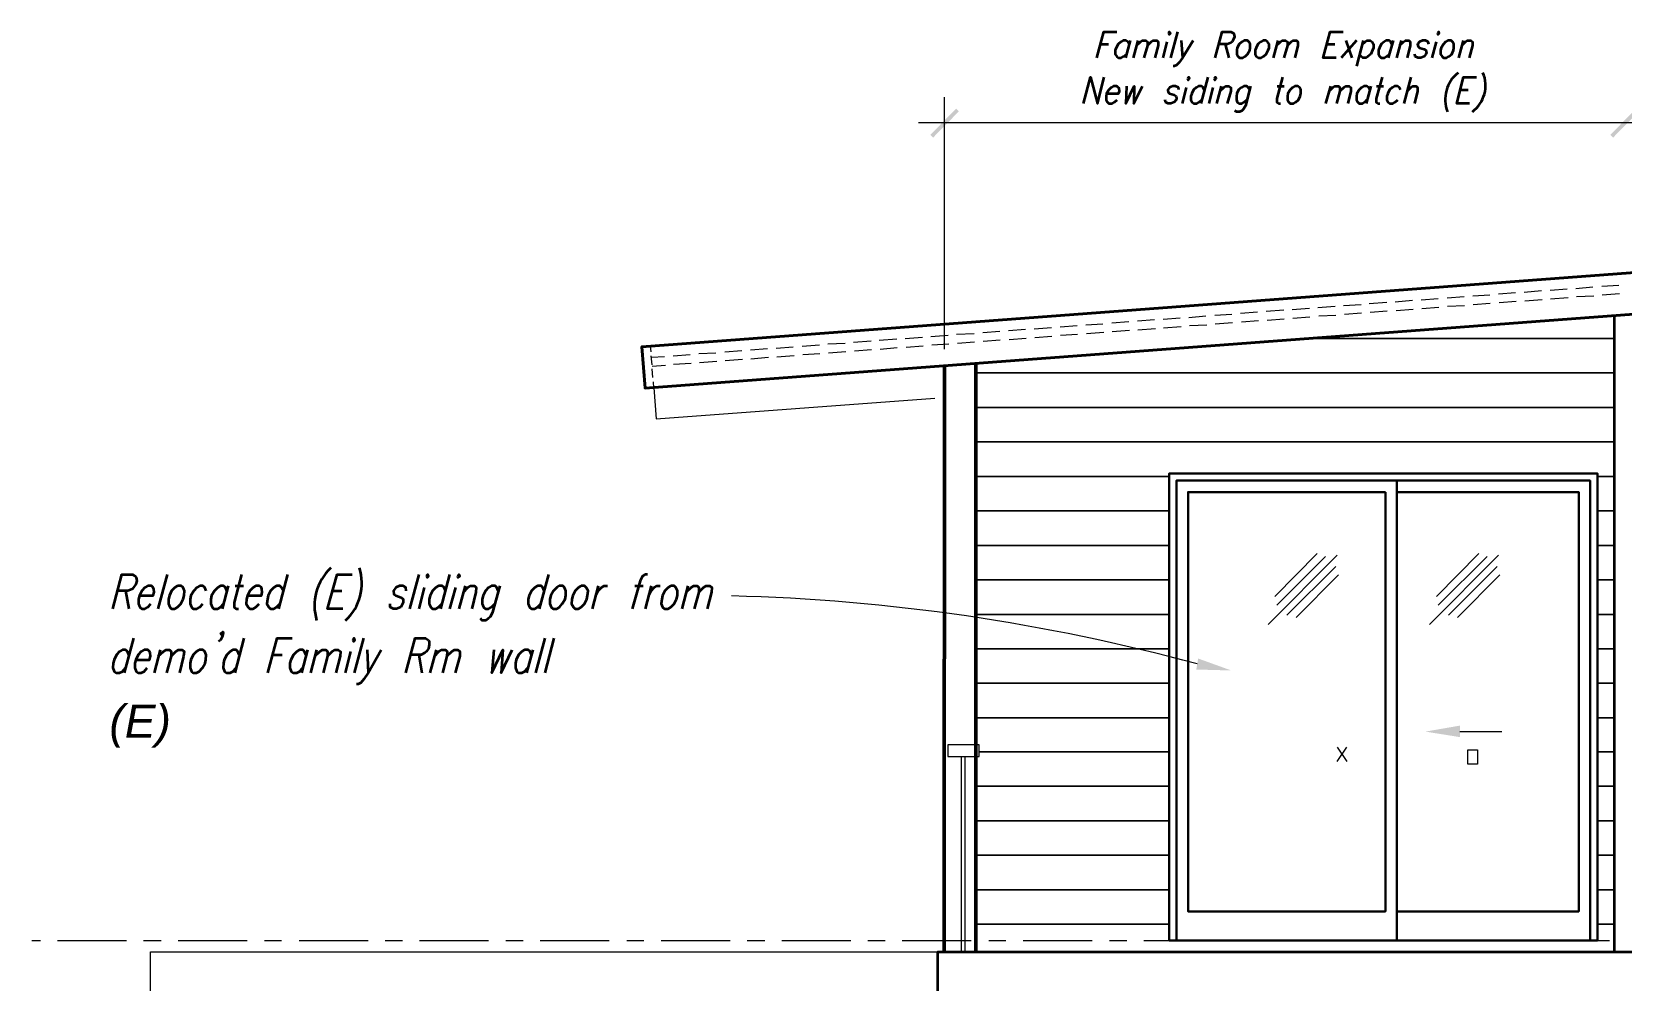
# Model space of a CAD drawing. Header units: inches. Extents: x 1543 to 43489, y -26 to 5775.
# Drawn here: x 2379.4 to 2667.5, y 3584.3 to 3756.3 of the extents above; entities that cross this region are included whole.
import ezdxf

# ---------------------------------------------------------------- set-up
doc = ezdxf.new("R2010")
doc.units = ezdxf.units.IN
doc.header["$LTSCALE"] = 0.5
doc.header["$MEASUREMENT"] = 0
for name, color, linetype in [('PDF_0', 7, 'Continuous'), ('PDF_A-FLOR', 7, 'Continuous'), ('PDF_A-FLOR-HRAL', 7, 'Continuous'), ('PDF_A-FLOR-LEVL', 7, 'Continuous'), ('PDF_Dim48', 7, 'Continuous'), ('PDF_Hatch-boards', 7, 'Continuous'), ('PDF_Hatch-siding', 7, 'Continuous'), ('PDF_Hidden1', 7, 'Continuous'), ('PDF_Layer1', 7, 'Continuous'), ('PDF_Layer2', 7, 'Continuous'), ('PDF_Layer3', 7, 'Continuous'), ('PDF_Layer4', 7, 'Continuous'), ('PDF_Layer6', 7, 'Continuous'), ('PDF_Layer8', 7, 'Continuous'), ('PDF_LEADER', 7, 'Continuous'), ('PDF_Text-Win-Label', 7, 'Continuous'), ('PDF_TEXT3', 7, 'Continuous')]:
    doc.layers.add(name, color=color, linetype=linetype)
doc.layers.add('S-Text', color=3, linetype='Continuous', lineweight=0)
doc.styles.add('PDF Arial Italic', font='ariali.ttf')

msp = doc.modelspace()

# ---------------------------------------------------------------- linework, layer by layer
at = {"layer": 'PDF_0', "transparency": 33554559}
for points in [[(2546.92, 3742.41), (2542.75, 3737.15), (2542.25, 3737.65)], [(2547.42, 3741.91), (2546.92, 3742.41), (2542.75, 3737.15)], [(2665.51, 3737.65), (2666.01, 3737.15), (2670.18, 3742.41)], [(2670.18, 3742.41), (2666.01, 3737.15), (2665.51, 3737.65)], [(2666.01, 3737.15), (2670.18, 3742.41), (2670.68, 3741.91)], [(2670.68, 3741.91), (2670.18, 3742.41), (2666.01, 3737.15)]]:
    msp.add_solid(points, dxfattribs=at)
at = {"layer": 'PDF_A-FLOR', "lineweight": 35}
msp.add_lwpolyline([(2933.22, 3580.36), (2543.58, 3580.36), (2543.58, 3589.45), (2832.89, 3589.45), (2933.22, 3589.45)], dxfattribs=at)
at = {"layer": 'PDF_A-FLOR-HRAL', "lineweight": 13}
msp.add_lwpolyline([(2551.09, 3624.9), (2551.09, 3626.98), (2545.41, 3626.98), (2545.41, 3624.9)], close=True, dxfattribs=at)
at = {"layer": 'PDF_A-FLOR-HRAL', "lineweight": 20}
for points in [[(2547.83, 3624.9), (2547.83, 3589.45)], [(2548.58, 3589.45), (2548.58, 3624.9)]]:
    msp.add_lwpolyline(points, dxfattribs=at)
at = {"layer": 'PDF_A-FLOR-LEVL', "lineweight": 20}
for points in [[(2379.37, 3591.54), (2380.95, 3591.54)], [(2384.04, 3591.54), (2396.55, 3591.54)], [(2399.63, 3591.54), (2402.8, 3591.54)], [(2405.89, 3591.54), (2418.4, 3591.54)], [(2421.57, 3591.54), (2424.65, 3591.54)], [(2427.82, 3591.54), (2440.33, 3591.54)], [(2443.42, 3591.54), (2446.59, 3591.54)], [(2449.67, 3591.54), (2462.18, 3591.54)], [(2465.27, 3591.54), (2468.44, 3591.54)], [(2471.52, 3591.54), (2484.03, 3591.54)], [(2487.2, 3591.54), (2490.29, 3591.54)], [(2493.46, 3591.54), (2505.97, 3591.54)], [(2509.05, 3591.54), (2512.22, 3591.54)], [(2515.31, 3591.54), (2527.82, 3591.54)], [(2530.9, 3591.54), (2534.07, 3591.54)], [(2537.16, 3591.54), (2549.67, 3591.54)], [(2552.84, 3591.54), (2555.92, 3591.54)], [(2559.09, 3591.54), (2571.6, 3591.54)], [(2574.69, 3591.54), (2577.86, 3591.54)], [(2580.94, 3591.54), (2593.45, 3591.54)], [(2596.54, 3591.54), (2599.71, 3591.54)], [(2602.79, 3591.54), (2615.3, 3591.54)], [(2618.47, 3591.54), (2621.56, 3591.54)], [(2624.73, 3591.54), (2637.24, 3591.54)], [(2640.32, 3591.54), (2643.49, 3591.54)], [(2646.58, 3591.54), (2659.09, 3591.54)], [(2662.17, 3591.54), (2665.34, 3591.54)]]:
    msp.add_lwpolyline(points, dxfattribs=at)
at = {"layer": 'PDF_Dim48', "lineweight": 35}
for points in [[(2572.44, 3751.58), (2573.69, 3756.34), (2576.02, 3756.34)], [(2573.02, 3754.08), (2574.52, 3754.08)], [(2578.27, 3754.08), (2578.02, 3754.5), (2577.69, 3754.75), (2577.19, 3754.75), (2576.77, 3754.5), (2576.27, 3754.08), (2575.94, 3753.42), (2575.77, 3753), (2575.77, 3752.25), (2576.02, 3751.83), (2576.36, 3751.58), (2576.86, 3751.58), (2577.27, 3751.83), (2577.77, 3752.25)], [(2578.44, 3754.75), (2577.61, 3751.58)], [(2579.86, 3754.75), (2579.02, 3751.58)], [(2579.61, 3753.83), (2580.36, 3754.5), (2580.78, 3754.75), (2581.28, 3754.75), (2581.61, 3754.5), (2581.61, 3753.83), (2580.94, 3751.58)], [(2581.61, 3753.83), (2582.28, 3754.5), (2582.69, 3754.75), (2583.28, 3754.75), (2583.53, 3754.5), (2583.53, 3753.83), (2582.94, 3751.58)], [(2585.11, 3754.5), (2584.36, 3751.58)], [(2587.03, 3756.34), (2585.78, 3751.58)], [(2587.7, 3754.75), (2587.95, 3751.58), (2589.87, 3754.75)], [(2593.87, 3751.58), (2595.12, 3756.34), (2596.71, 3756.34), (2597.21, 3756.09), (2597.29, 3755.84), (2597.37, 3755.42), (2597.21, 3755), (2596.96, 3754.5), (2596.71, 3754.33), (2596.12, 3754.08), (2594.45, 3754.08)], [(2595.7, 3754.08), (2596.37, 3751.58)], [(2605.21, 3754.75), (2604.38, 3751.58)], [(2604.96, 3753.83), (2605.71, 3754.5), (2606.13, 3754.75), (2606.63, 3754.75), (2606.96, 3754.5), (2606.96, 3753.83), (2606.3, 3751.58)], [(2606.96, 3753.83), (2607.63, 3754.5), (2608.05, 3754.75), (2608.63, 3754.75), (2608.88, 3754.5), (2608.88, 3753.83), (2608.3, 3751.58)], [(2615.8, 3751.58), (2613.47, 3751.58), (2614.72, 3756.34), (2617.06, 3756.34)], [(2614.14, 3754.08), (2615.55, 3754.08)], [(2619.47, 3754.75), (2616.72, 3751.58)], [(2617.56, 3754.75), (2618.64, 3751.58)], [(2620.72, 3754.75), (2619.47, 3750.08)], [(2620.56, 3754.08), (2621.06, 3754.5), (2621.48, 3754.75), (2621.98, 3754.75), (2622.31, 3754.5), (2622.56, 3754.08), (2622.56, 3753.42), (2622.39, 3753), (2622.06, 3752.25), (2621.56, 3751.83), (2621.14, 3751.58), (2620.64, 3751.58), (2620.31, 3751.83), (2620.06, 3752.25)], [(2625.9, 3754.08), (2625.73, 3754.5), (2625.4, 3754.75), (2624.89, 3754.75), (2624.48, 3754.5), (2623.98, 3754.08), (2623.64, 3753.42), (2623.48, 3753), (2623.48, 3752.25), (2623.73, 3751.83), (2623.98, 3751.58), (2624.56, 3751.58), (2624.98, 3751.83), (2625.48, 3752.25)], [(2626.15, 3754.75), (2625.23, 3751.58)], [(2627.56, 3754.75), (2626.73, 3751.58)], [(2627.31, 3753.83), (2627.98, 3754.5), (2628.4, 3754.75), (2628.98, 3754.75), (2629.23, 3754.5), (2629.23, 3753.83), (2628.65, 3751.58)], [(2632.57, 3754.08), (2632.48, 3754.5), (2631.98, 3754.75), (2631.48, 3754.75), (2630.9, 3754.5), (2630.57, 3754.08), (2630.65, 3753.67), (2630.9, 3753.42), (2631.73, 3753.17), (2632.07, 3753), (2632.15, 3752.5), (2632.07, 3752.25), (2631.73, 3751.83), (2631.15, 3751.58), (2630.65, 3751.58), (2630.15, 3751.83), (2630.07, 3752.25)], [(2633.9, 3754.5), (2633.15, 3751.58)], [(2638.82, 3754.75), (2637.99, 3751.58)], [(2638.57, 3753.83), (2639.24, 3754.5), (2639.66, 3754.75), (2640.24, 3754.75), (2640.49, 3754.5), (2640.49, 3753.83), (2639.91, 3751.58)], [(2587.95, 3751.58), (2587.36, 3750.75), (2586.86, 3750.25), (2586.45, 3750.08), (2586.28, 3750.08)], [(2570.02, 3743.33), (2571.27, 3748.08), (2572.52, 3743.33), (2573.77, 3748.08)], [(2574.19, 3745.16), (2576.36, 3745.16), (2576.52, 3745.58), (2576.44, 3746.08), (2576.27, 3746.24), (2576.02, 3746.49), (2575.44, 3746.49), (2575.02, 3746.24), (2574.6, 3745.83), (2574.19, 3745.16), (2574.1, 3744.66), (2574.1, 3743.99), (2574.35, 3743.58), (2574.6, 3743.33), (2575.19, 3743.33), (2575.61, 3743.58), (2576.11, 3743.99)], [(2577.77, 3746.49), (2577.69, 3743.33), (2579.19, 3746.49), (2579.11, 3743.33), (2580.69, 3746.49)], [(2587.28, 3745.83), (2587.2, 3746.24), (2586.7, 3746.49), (2586.2, 3746.49), (2585.61, 3746.24), (2585.28, 3745.83), (2585.36, 3745.41), (2585.61, 3745.16), (2586.45, 3744.91), (2586.78, 3744.66), (2586.86, 3744.24), (2586.78, 3743.99), (2586.45, 3743.58), (2585.86, 3743.33), (2585.36, 3743.33), (2584.86, 3743.58), (2584.78, 3743.99)], [(2588.62, 3746.24), (2587.87, 3743.33)], [(2591.87, 3745.83), (2591.7, 3746.24), (2591.37, 3746.49), (2590.87, 3746.49), (2590.45, 3746.24), (2589.95, 3745.83), (2589.62, 3745.16), (2589.45, 3744.66), (2589.45, 3743.99), (2589.7, 3743.58), (2590.03, 3743.33), (2590.53, 3743.33), (2590.95, 3743.58), (2591.45, 3743.99)], [(2592.54, 3748.08), (2591.28, 3743.33)], [(2593.45, 3746.24), (2592.7, 3743.33)], [(2594.95, 3746.49), (2594.12, 3743.33)], [(2594.7, 3745.58), (2595.45, 3746.24), (2595.87, 3746.49), (2596.37, 3746.49), (2596.71, 3746.24), (2596.71, 3745.58), (2596.04, 3743.33)], [(2600.29, 3746.49), (2599.37, 3742.91), (2598.96, 3742.24), (2598.71, 3741.99), (2598.29, 3741.82), (2597.79, 3741.82), (2597.46, 3741.99)], [(2600.13, 3745.83), (2599.87, 3746.24), (2599.62, 3746.49), (2599.04, 3746.49), (2598.62, 3746.24), (2598.12, 3745.83), (2597.79, 3745.16), (2597.71, 3744.66), (2597.71, 3743.99), (2597.87, 3743.58), (2598.21, 3743.33), (2598.71, 3743.33), (2599.12, 3743.58), (2599.62, 3743.99)], [(2606.05, 3748.08), (2605.05, 3744.24), (2605.05, 3743.58), (2605.38, 3743.33), (2605.71, 3743.33)], [(2605.13, 3746.49), (2606.38, 3746.49)], [(2614.8, 3746.49), (2613.89, 3743.33)], [(2614.55, 3745.58), (2615.22, 3746.24), (2615.64, 3746.49), (2616.22, 3746.49), (2616.47, 3746.24), (2616.47, 3745.58), (2615.89, 3743.33)], [(2616.47, 3745.58), (2617.22, 3746.24), (2617.64, 3746.49), (2618.14, 3746.49), (2618.47, 3746.24), (2618.47, 3745.58), (2617.89, 3743.33)], [(2621.89, 3745.83), (2621.64, 3746.24), (2621.39, 3746.49), (2620.81, 3746.49), (2620.39, 3746.24), (2619.97, 3745.83), (2619.56, 3745.16), (2619.47, 3744.66), (2619.47, 3743.99), (2619.72, 3743.58), (2619.97, 3743.33), (2620.56, 3743.33), (2620.98, 3743.58), (2621.39, 3743.99)], [(2622.06, 3746.49), (2621.23, 3743.33)], [(2624.14, 3748.08), (2623.06, 3744.24), (2623.06, 3743.58), (2623.39, 3743.33), (2623.73, 3743.33)], [(2623.14, 3746.49), (2624.39, 3746.49)], [(2627.48, 3745.83), (2627.23, 3746.24), (2626.9, 3746.49), (2626.4, 3746.49), (2625.98, 3746.24), (2625.48, 3745.83), (2625.15, 3745.16), (2624.98, 3744.66), (2624.98, 3743.99), (2625.23, 3743.58), (2625.56, 3743.33), (2626.06, 3743.33), (2626.48, 3743.58), (2626.98, 3743.99)], [(2629.32, 3748.08), (2628.06, 3743.33)], [(2628.65, 3745.58), (2629.32, 3746.24), (2629.73, 3746.49), (2630.32, 3746.49), (2630.57, 3746.24), (2630.57, 3745.58), (2629.98, 3743.33)], [(2639.99, 3743.33), (2637.66, 3743.33), (2638.91, 3748.08), (2641.24, 3748.08)], [(2638.32, 3745.83), (2639.74, 3745.83)]]:
    msp.add_lwpolyline(points, dxfattribs=at)
for points in [[(2585.36, 3756.09), (2585.53, 3755.84), (2585.78, 3756.09), (2585.61, 3756.34)], [(2599.12, 3754.75), (2598.71, 3754.5), (2598.21, 3754.08), (2597.87, 3753.42), (2597.79, 3753), (2597.79, 3752.25), (2598.04, 3751.83), (2598.29, 3751.58), (2598.87, 3751.58), (2599.29, 3751.83), (2599.71, 3752.25), (2600.13, 3753), (2600.21, 3753.42), (2600.21, 3754.08), (2599.96, 3754.5), (2599.71, 3754.75)], [(2602.54, 3754.75), (2602.13, 3754.5), (2601.63, 3754.08), (2601.29, 3753.42), (2601.13, 3753), (2601.13, 3752.25), (2601.38, 3751.83), (2601.71, 3751.58), (2602.21, 3751.58), (2602.63, 3751.83), (2603.13, 3752.25), (2603.46, 3753), (2603.63, 3753.42), (2603.63, 3754.08), (2603.38, 3754.5), (2603.04, 3754.75)], [(2634.15, 3756.09), (2634.24, 3755.84), (2634.49, 3756.09), (2634.4, 3756.34)], [(2636.07, 3754.75), (2635.65, 3754.5), (2635.24, 3754.08), (2634.82, 3753.42), (2634.74, 3753), (2634.74, 3752.25), (2634.99, 3751.83), (2635.24, 3751.58), (2635.82, 3751.58), (2636.24, 3751.83), (2636.74, 3752.25), (2637.07, 3753), (2637.15, 3753.42), (2637.15, 3754.08), (2636.9, 3754.5), (2636.65, 3754.75)], [(2588.87, 3747.83), (2588.95, 3747.58), (2589.2, 3747.83), (2589.12, 3748.08)], [(2593.7, 3747.83), (2593.79, 3747.58), (2594.04, 3747.83), (2593.95, 3748.08)], [(2608.3, 3746.49), (2607.88, 3746.24), (2607.46, 3745.83), (2607.05, 3745.16), (2606.96, 3744.66), (2606.96, 3743.99), (2607.21, 3743.58), (2607.46, 3743.33), (2608.05, 3743.33), (2608.47, 3743.58), (2608.97, 3743.99), (2609.3, 3744.66), (2609.38, 3745.16), (2609.38, 3745.83), (2609.13, 3746.24), (2608.88, 3746.49)]]:
    msp.add_lwpolyline(points, close=True, dxfattribs=at)
at = {"layer": 'PDF_Dim48', "lineweight": 20}
for points in [[(2544.83, 3698.79), (2544.83, 3744.49)], [(2672.77, 3739.82), (2540.08, 3739.82)], [(2900.2, 3739.82), (2663.43, 3739.82)]]:
    msp.add_lwpolyline(points, dxfattribs=at)
at = {"layer": 'PDF_Dim48', "lineweight": 35}
for centre, radius, start, end in [((2641.75, 3744.07), 6.18, 128.4271, 201.2909), ((2636.91, 3746.6), 5.97, 306.9065, 22.8115)]:
    msp.add_arc(centre, radius, start, end, dxfattribs=at)
at = {"layer": 'PDF_Hatch-boards', "lineweight": 5}
msp.add_lwpolyline([(2542.58, 3580.36), (2400.88, 3580.36), (2400.88, 3589.45), (2543.58, 3589.45)], dxfattribs=at)
at = {"layer": 'PDF_Hatch-siding', "lineweight": 13}
for points in [[(2666.26, 3700.71), (2610.72, 3700.71)], [(2666.26, 3694.45), (2550.5, 3694.45)], [(2666.26, 3688.2), (2550.5, 3688.2)], [(2666.26, 3681.94), (2550.5, 3681.94)], [(2585.53, 3675.69), (2550.5, 3675.69)], [(2666.26, 3675.69), (2663.18, 3675.69)], [(2585.53, 3669.43), (2550.5, 3669.43)], [(2666.26, 3669.43), (2663.18, 3669.43)], [(2585.53, 3663.18), (2550.5, 3663.18)], [(2666.26, 3663.18), (2663.18, 3663.18)], [(2585.53, 3656.92), (2550.5, 3656.92)], [(2666.26, 3656.92), (2663.18, 3656.92)], [(2585.53, 3650.67), (2550.5, 3650.67)], [(2666.26, 3650.67), (2663.18, 3650.67)], [(2585.53, 3644.41), (2550.5, 3644.41)], [(2666.26, 3644.41), (2663.18, 3644.41)], [(2585.53, 3638.16), (2550.5, 3638.16)], [(2666.26, 3638.16), (2663.18, 3638.16)], [(2585.53, 3631.9), (2550.5, 3631.9)], [(2666.26, 3631.9), (2663.18, 3631.9)], [(2585.53, 3625.73), (2551.09, 3625.73)], [(2666.26, 3625.73), (2663.18, 3625.73)], [(2585.53, 3619.48), (2550.5, 3619.48)], [(2666.26, 3619.48), (2663.18, 3619.48)], [(2585.53, 3613.22), (2550.5, 3613.22)], [(2666.26, 3613.22), (2663.18, 3613.22)], [(2585.53, 3606.97), (2550.5, 3606.97)], [(2666.26, 3606.97), (2663.18, 3606.97)], [(2585.53, 3600.71), (2550.5, 3600.71)], [(2666.26, 3600.71), (2663.18, 3600.71)], [(2585.53, 3594.46), (2550.5, 3594.46)], [(2666.26, 3594.46), (2663.18, 3594.46)]]:
    msp.add_lwpolyline(points, close=True, dxfattribs=at)
at = {"layer": 'PDF_Hidden1', "lineweight": 20}
for points in [[(2631.23, 3707.71), (2634.32, 3707.96)], [(2635.9, 3708.05), (2638.99, 3708.3)], [(2640.57, 3708.46), (2643.66, 3708.63)], [(2645.24, 3708.8), (2648.33, 3709.05)], [(2649.91, 3709.13), (2653, 3709.38)], [(2654.59, 3709.47), (2657.67, 3709.72)], [(2654.67, 3707.88), (2657.84, 3708.13)], [(2659.26, 3709.8), (2662.34, 3710.05)], [(2659.34, 3708.3), (2662.51, 3708.46)], [(2663.93, 3710.22), (2667.01, 3710.38)], [(2664.01, 3708.63), (2667.18, 3708.88)], [(2593.79, 3704.96), (2596.87, 3705.13)], [(2598.46, 3705.3), (2601.54, 3705.55)], [(2603.13, 3705.63), (2606.3, 3705.88)], [(2607.8, 3705.96), (2610.97, 3706.21)], [(2612.47, 3706.3), (2615.64, 3706.55)], [(2617.14, 3706.71), (2620.31, 3706.88)], [(2617.31, 3705.13), (2620.39, 3705.38)], [(2621.81, 3707.05), (2624.98, 3707.3)], [(2621.98, 3705.46), (2625.06, 3705.71)], [(2626.48, 3707.38), (2629.65, 3707.63)], [(2626.65, 3705.8), (2629.73, 3706.05)], [(2631.32, 3706.13), (2634.4, 3706.38)], [(2635.99, 3706.55), (2639.07, 3706.71)], [(2640.66, 3706.88), (2643.74, 3707.13)], [(2645.33, 3707.21), (2648.41, 3707.46)], [(2650, 3707.55), (2653.17, 3707.8)], [(2556.42, 3702.13), (2559.51, 3702.38)], [(2561.09, 3702.46), (2564.18, 3702.71)], [(2565.76, 3702.79), (2568.85, 3703.04)], [(2570.43, 3703.21), (2573.52, 3703.38)], [(2575.11, 3703.54), (2578.19, 3703.79)], [(2575.19, 3701.96), (2578.36, 3702.21)], [(2579.78, 3703.88), (2582.86, 3704.13)], [(2579.86, 3702.29), (2583.03, 3702.54)], [(2584.45, 3704.21), (2587.53, 3704.46)], [(2584.53, 3702.63), (2587.7, 3702.88)], [(2589.12, 3704.54), (2592.2, 3704.79)], [(2589.2, 3703.04), (2592.37, 3703.21)], [(2593.87, 3703.38), (2597.04, 3703.63)], [(2598.62, 3703.71), (2601.71, 3703.96)], [(2603.29, 3704.04), (2606.38, 3704.29)], [(2607.96, 3704.38), (2611.05, 3704.63)], [(2612.64, 3704.79), (2615.72, 3704.96)], [(2491.62, 3698.29), (2491.54, 3699.37)], [(2518.98, 3699.29), (2522.15, 3699.54)], [(2523.65, 3699.71), (2526.82, 3699.87)], [(2528.32, 3700.04), (2531.49, 3700.29)], [(2532.99, 3700.37), (2536.16, 3700.62)], [(2537.66, 3700.71), (2540.83, 3700.96)], [(2537.83, 3699.12), (2540.91, 3699.37)], [(2542.33, 3701.04), (2545.5, 3701.29)], [(2542.5, 3699.54), (2545.58, 3699.71)], [(2547, 3701.46), (2550.17, 3701.63)], [(2547.17, 3699.87), (2550.25, 3700.12)], [(2551.75, 3701.79), (2554.84, 3702.04)], [(2551.84, 3700.21), (2554.92, 3700.46)], [(2556.51, 3700.54), (2559.59, 3700.79)], [(2561.18, 3700.87), (2564.26, 3701.13)], [(2565.85, 3701.29), (2568.93, 3701.46)], [(2570.52, 3701.63), (2573.69, 3701.88)], [(2491.79, 3695.95), (2491.62, 3697.54)], [(2491.71, 3697.29), (2494.04, 3697.46)], [(2495.62, 3697.54), (2498.71, 3697.79)], [(2500.3, 3697.96), (2503.38, 3698.12)], [(2500.38, 3696.37), (2503.55, 3696.62)], [(2504.97, 3698.29), (2508.05, 3698.54)], [(2505.05, 3696.7), (2508.22, 3696.96)], [(2509.64, 3698.62), (2512.72, 3698.87)], [(2509.72, 3697.04), (2512.89, 3697.29)], [(2514.31, 3698.96), (2517.39, 3699.21)], [(2514.39, 3697.37), (2517.56, 3697.62)], [(2519.14, 3697.79), (2522.23, 3697.96)], [(2523.81, 3698.12), (2526.9, 3698.37)], [(2528.48, 3698.46), (2531.57, 3698.71)], [(2533.15, 3698.79), (2536.24, 3699.04)], [(2491.79, 3695.7), (2494.21, 3695.87)], [(2491.96, 3693.62), (2491.79, 3695.2)], [(2495.71, 3696.04), (2498.88, 3696.2)], [(2492.12, 3691.78), (2492.04, 3692.87)]]:
    msp.add_lwpolyline(points, dxfattribs=at)
at = {"layer": 'PDF_Layer1', "lineweight": 20}
msp.add_lwpolyline([(2492.12, 3691.78), (2492.54, 3686.11), (2543.08, 3689.87)], dxfattribs=at)
at = {"layer": 'PDF_Layer2', "lineweight": 30}
for points in [[(2663.18, 3591.54), (2585.53, 3591.54), (2585.53, 3676.19), (2663.18, 3676.19)], [(2624.73, 3672.85), (2624.73, 3596.79), (2588.95, 3596.79), (2588.95, 3672.85)]]:
    msp.add_lwpolyline(points, close=True, dxfattribs=at)
for points in [[(2586.86, 3591.54), (2586.86, 3674.94), (2661.84, 3674.94), (2661.84, 3591.54)], [(2626.81, 3591.54), (2626.81, 3674.94)], [(2626.81, 3672.85), (2659.76, 3672.85), (2659.76, 3596.79), (2626.81, 3596.79)]]:
    msp.add_lwpolyline(points, dxfattribs=at)
at = {"layer": 'PDF_Layer3', "lineweight": 35}
msp.add_lwpolyline([(2666.26, 3589.45), (2666.26, 3704.88)], dxfattribs=at)
at = {"layer": 'PDF_Layer4', "lineweight": 40}
msp.add_lwpolyline([(2895.78, 3722.06), (2490.54, 3691.7), (2489.95, 3699.21), (2895.19, 3729.56)], dxfattribs=at)
at = {"layer": 'PDF_Layer6', "lineweight": 50}
for points in [[(2544.75, 3589.45), (2544.83, 3695.7)], [(2550.5, 3589.45), (2550.5, 3696.2)]]:
    msp.add_lwpolyline(points, dxfattribs=at)
at = {"layer": 'PDF_Layer8', "lineweight": 9}
for points in [[(2615.97, 3661.43), (2603.46, 3648.83)], [(2612.38, 3661.68), (2604.71, 3653.92)], [(2613.89, 3661.18), (2605.05, 3652.34)], [(2615.72, 3659.34), (2606.88, 3650.5)], [(2645.24, 3661.43), (2632.73, 3648.83)], [(2641.66, 3661.68), (2633.99, 3653.92)], [(2643.16, 3661.18), (2634.32, 3652.34)], [(2644.99, 3659.34), (2636.15, 3650.5)], [(2616.22, 3657.84), (2608.55, 3650.08)], [(2645.49, 3657.84), (2637.82, 3650.08)], [(2638.24, 3629.4), (2645.83, 3629.4)]]:
    msp.add_lwpolyline(points, dxfattribs=at)
at = {"layer": 'PDF_Layer8', "transparency": 33554559}
msp.add_solid([(2638.24, 3628.4), (2631.98, 3629.4), (2638.24, 3630.49)], dxfattribs=at)
at = {"layer": 'PDF_LEADER', "lineweight": 20}
msp.add_arc((2497.25, 3297.95), 356.17, 74.8024, 88.5571, dxfattribs=at)
at = {"layer": 'PDF_LEADER', "transparency": 33554559}
msp.add_solid([(2590.45, 3640.66), (2596.79, 3640.49), (2590.78, 3642.66)], dxfattribs=at)
at = {"layer": 'PDF_Text-Win-Label', "lineweight": 20}
for points in [[(2615.97, 3623.98), (2617.72, 3626.57)], [(2615.97, 3626.57), (2617.72, 3623.98)]]:
    msp.add_lwpolyline(points, dxfattribs=at)
msp.add_lwpolyline([(2639.66, 3623.48), (2639.66, 3626.07), (2641.41, 3626.07), (2641.41, 3623.48)], close=True, dxfattribs=at)
at = {"layer": 'PDF_TEXT3', "lineweight": 35}
for points in [[(2394.04, 3651.67), (2395.71, 3657.92), (2397.63, 3657.92), (2398.13, 3657.59), (2398.3, 3657.34), (2398.38, 3656.76), (2398.21, 3656.17), (2397.8, 3655.51), (2397.55, 3655.26), (2396.8, 3654.92), (2394.96, 3654.92)], [(2403.88, 3657.92), (2402.22, 3651.67)], [(2417.4, 3657.92), (2416.06, 3652.84), (2416.06, 3652), (2416.39, 3651.67), (2416.81, 3651.67)], [(2425.74, 3657.92), (2424.07, 3651.67)], [(2435.74, 3651.67), (2432.99, 3651.67), (2434.74, 3657.92), (2437.41, 3657.92)], [(2449.5, 3657.92), (2447.84, 3651.67)], [(2455.09, 3657.92), (2453.42, 3651.67)], [(2473.02, 3657.92), (2471.36, 3651.67)], [(2490.95, 3657.92), (2490.54, 3657.92), (2490.04, 3657.59), (2489.62, 3656.76), (2488.2, 3651.67)], [(2396.38, 3654.92), (2396.96, 3651.67)], [(2398.88, 3654.09), (2401.38, 3654.09), (2401.55, 3654.67), (2401.47, 3655.26), (2401.38, 3655.51), (2401.05, 3655.84), (2400.38, 3655.84), (2399.88, 3655.51), (2399.3, 3654.92), (2398.88, 3654.09), (2398.71, 3653.42), (2398.71, 3652.59), (2398.96, 3652), (2399.3, 3651.67), (2399.88, 3651.67), (2400.38, 3652), (2400.97, 3652.59)], [(2410.97, 3654.92), (2410.72, 3655.51), (2410.39, 3655.84), (2409.81, 3655.84), (2409.31, 3655.51), (2408.72, 3654.92), (2408.22, 3654.09), (2408.05, 3653.42), (2408.05, 3652.59), (2408.31, 3652), (2408.64, 3651.67), (2409.31, 3651.67), (2409.81, 3652), (2410.39, 3652.59)], [(2414.73, 3654.92), (2414.48, 3655.51), (2414.14, 3655.84), (2413.56, 3655.84), (2413.06, 3655.51), (2412.48, 3654.92), (2411.97, 3654.09), (2411.81, 3653.42), (2411.81, 3652.59), (2412.06, 3652), (2412.39, 3651.67), (2413.06, 3651.67), (2413.56, 3652), (2414.14, 3652.59)], [(2414.98, 3655.84), (2413.89, 3651.67)], [(2416.23, 3655.84), (2417.73, 3655.84)], [(2418.48, 3654.09), (2420.98, 3654.09), (2421.15, 3654.67), (2421.07, 3655.26), (2420.98, 3655.51), (2420.56, 3655.84), (2419.98, 3655.84), (2419.48, 3655.51), (2418.9, 3654.92), (2418.48, 3654.09), (2418.31, 3653.42), (2418.23, 3652.59), (2418.56, 3652), (2418.9, 3651.67), (2419.48, 3651.67), (2419.98, 3652), (2420.56, 3652.59)], [(2424.99, 3654.92), (2424.65, 3655.51), (2424.32, 3655.84), (2423.73, 3655.84), (2423.23, 3655.51), (2422.65, 3654.92), (2422.23, 3654.09), (2422.07, 3653.42), (2421.98, 3652.59), (2422.32, 3652), (2422.65, 3651.67), (2423.23, 3651.67), (2423.73, 3652), (2424.32, 3652.59)], [(2433.91, 3654.92), (2435.58, 3654.92)], [(2447.25, 3654.92), (2447.17, 3655.51), (2446.67, 3655.84), (2446, 3655.84), (2445.33, 3655.51), (2444.92, 3654.92), (2445, 3654.34), (2445.33, 3654.09), (2446.34, 3653.75), (2446.67, 3653.42), (2446.67, 3652.84), (2446.59, 3652.59), (2446.25, 3652), (2445.5, 3651.67), (2444.92, 3651.67), (2444.33, 3652), (2444.33, 3652.59)], [(2450.51, 3655.51), (2449.5, 3651.67)], [(2454.34, 3654.92), (2454.09, 3655.51), (2453.76, 3655.84), (2453.09, 3655.84), (2452.59, 3655.51), (2452.01, 3654.92), (2451.59, 3654.09), (2451.42, 3653.42), (2451.42, 3652.59), (2451.67, 3652), (2452.01, 3651.67), (2452.59, 3651.67), (2453.09, 3652), (2453.67, 3652.59)], [(2456.18, 3655.51), (2455.09, 3651.67)], [(2457.93, 3655.84), (2456.76, 3651.67)], [(2457.59, 3654.67), (2458.43, 3655.51), (2458.93, 3655.84), (2459.6, 3655.84), (2459.93, 3655.51), (2459.85, 3654.67), (2459.1, 3651.67)], [(2464.18, 3655.84), (2462.85, 3651.09), (2462.43, 3650.17), (2462.1, 3649.92), (2461.68, 3649.58), (2461.01, 3649.58), (2460.68, 3649.92)], [(2463.93, 3654.92), (2463.68, 3655.51), (2463.35, 3655.84), (2462.68, 3655.84), (2462.18, 3655.51), (2461.6, 3654.92), (2461.18, 3654.09), (2461.01, 3653.42), (2461.01, 3652.59), (2461.26, 3652), (2461.6, 3651.67), (2462.18, 3651.67), (2462.68, 3652), (2463.27, 3652.59)], [(2472.27, 3654.92), (2472.02, 3655.51), (2471.69, 3655.84), (2471.02, 3655.84), (2470.52, 3655.51), (2469.94, 3654.92), (2469.52, 3654.09), (2469.35, 3653.42), (2469.35, 3652.59), (2469.6, 3652), (2469.94, 3651.67), (2470.52, 3651.67), (2471.02, 3652), (2471.61, 3652.59)], [(2482.03, 3655.84), (2480.95, 3651.67)], [(2481.61, 3654.09), (2482.03, 3654.92), (2482.61, 3655.51), (2483.11, 3655.84), (2483.7, 3655.84)], [(2488.7, 3655.84), (2490.2, 3655.84)], [(2491.62, 3655.84), (2490.54, 3651.67)], [(2491.2, 3654.09), (2491.62, 3654.92), (2492.21, 3655.51), (2492.71, 3655.84), (2493.29, 3655.84)], [(2498.29, 3655.84), (2497.21, 3651.67)], [(2497.96, 3654.67), (2498.88, 3655.51), (2499.38, 3655.84), (2499.96, 3655.84), (2500.3, 3655.51), (2500.3, 3654.67), (2499.46, 3651.67)], [(2500.3, 3654.67), (2501.13, 3655.51), (2501.63, 3655.84), (2502.3, 3655.84), (2502.63, 3655.51), (2502.55, 3654.67), (2501.8, 3651.67)], [(2414.06, 3647.25), (2413.81, 3646.92), (2413.64, 3647.25), (2413.98, 3647.5), (2414.06, 3647.25), (2413.89, 3646.58), (2413.56, 3646), (2413.23, 3645.75)], [(2397.8, 3646.33), (2396.13, 3640.08)], [(2417.81, 3646.33), (2416.14, 3640.08)], [(2422.15, 3640.08), (2423.82, 3646.33), (2426.57, 3646.33)], [(2439.5, 3646.33), (2437.83, 3640.08)], [(2447.17, 3640.08), (2448.84, 3646.33), (2450.76, 3646.33), (2451.26, 3646), (2451.42, 3645.75), (2451.42, 3645.16), (2451.26, 3644.5), (2450.92, 3643.91), (2450.59, 3643.66), (2449.92, 3643.33), (2448, 3643.33)], [(2472.36, 3646.33), (2470.69, 3640.08)], [(2474.02, 3646.33), (2472.36, 3640.08)], [(2396.96, 3643.33), (2396.71, 3643.91), (2396.38, 3644.25), (2395.8, 3644.25), (2395.29, 3643.91), (2394.71, 3643.33), (2394.29, 3642.41), (2394.13, 3641.83), (2394.04, 3640.99), (2394.29, 3640.33), (2394.63, 3640.08), (2395.29, 3640.08), (2395.8, 3640.33), (2396.38, 3640.99)], [(2398.21, 3642.41), (2400.72, 3642.41), (2400.88, 3643.08), (2400.8, 3643.66), (2400.72, 3643.91), (2400.38, 3644.25), (2399.71, 3644.25), (2399.21, 3643.91), (2398.63, 3643.33), (2398.21, 3642.41), (2398.05, 3641.83), (2398.05, 3640.99), (2398.3, 3640.33), (2398.63, 3640.08), (2399.21, 3640.08), (2399.71, 3640.33), (2400.3, 3640.99)], [(2402.63, 3644.25), (2401.55, 3640.08)], [(2402.3, 3643.08), (2403.22, 3643.91), (2403.72, 3644.25), (2404.3, 3644.25), (2404.64, 3643.91), (2404.64, 3643.08), (2403.8, 3640.08)], [(2404.64, 3643.08), (2405.47, 3643.91), (2405.97, 3644.25), (2406.64, 3644.25), (2406.97, 3643.91), (2406.89, 3643.08), (2406.14, 3640.08)], [(2416.98, 3643.33), (2416.73, 3643.91), (2416.39, 3644.25), (2415.81, 3644.25), (2415.31, 3643.91), (2414.73, 3643.33), (2414.23, 3642.41), (2414.14, 3641.83), (2414.06, 3640.99), (2414.31, 3640.33), (2414.64, 3640.08), (2415.31, 3640.08), (2415.81, 3640.33), (2416.39, 3640.99)], [(2423.07, 3643.33), (2424.73, 3643.33)], [(2429.07, 3643.33), (2428.82, 3643.91), (2428.49, 3644.25), (2427.9, 3644.25), (2427.4, 3643.91), (2426.82, 3643.33), (2426.32, 3642.41), (2426.15, 3641.83), (2426.15, 3640.99), (2426.4, 3640.33), (2426.74, 3640.08), (2427.4, 3640.08), (2427.9, 3640.33), (2428.49, 3640.99)], [(2429.32, 3644.25), (2428.24, 3640.08)], [(2430.99, 3644.25), (2429.91, 3640.08)], [(2430.66, 3643.08), (2431.57, 3643.91), (2432.07, 3644.25), (2432.66, 3644.25), (2432.99, 3643.91), (2432.99, 3643.08), (2432.16, 3640.08)], [(2432.99, 3643.08), (2433.83, 3643.91), (2434.33, 3644.25), (2434.91, 3644.25), (2435.33, 3643.91), (2435.24, 3643.08), (2434.49, 3640.08)], [(2437.16, 3643.91), (2436.16, 3640.08)], [(2440.16, 3644.25), (2440.33, 3640.08), (2442.67, 3644.25)], [(2449.5, 3643.33), (2450.09, 3640.08)], [(2452.67, 3644.25), (2451.51, 3640.08)], [(2452.34, 3643.08), (2453.17, 3643.91), (2453.67, 3644.25), (2454.34, 3644.25), (2454.68, 3643.91), (2454.59, 3643.08), (2453.84, 3640.08)], [(2454.59, 3643.08), (2455.51, 3643.91), (2456.01, 3644.25), (2456.59, 3644.25), (2456.93, 3643.91), (2456.93, 3643.08), (2456.09, 3640.08)], [(2463.1, 3644.25), (2462.77, 3640.08), (2464.77, 3644.25), (2464.43, 3640.08), (2466.43, 3644.25)], [(2469.94, 3643.33), (2469.69, 3643.91), (2469.35, 3644.25), (2468.69, 3644.25), (2468.19, 3643.91), (2467.6, 3643.33), (2467.19, 3642.41), (2467.02, 3641.83), (2467.02, 3640.99), (2467.27, 3640.33), (2467.6, 3640.08), (2468.19, 3640.08), (2468.69, 3640.33), (2469.27, 3640.99)], [(2470.19, 3644.25), (2469.02, 3640.08)], [(2440.33, 3640.08), (2439.58, 3638.91), (2439, 3638.24), (2438.5, 3637.99), (2438.25, 3637.99)]]:
    msp.add_lwpolyline(points, dxfattribs=at)
for points in [[(2450.84, 3657.59), (2451.01, 3657.34), (2451.26, 3657.59), (2451.17, 3657.92)], [(2456.51, 3657.59), (2456.59, 3657.34), (2456.93, 3657.59), (2456.76, 3657.92)], [(2405.8, 3655.84), (2405.3, 3655.51), (2404.72, 3654.92), (2404.3, 3654.09), (2404.14, 3653.42), (2404.14, 3652.59), (2404.39, 3652), (2404.72, 3651.67), (2405.3, 3651.67), (2405.8, 3652), (2406.39, 3652.59), (2406.8, 3653.42), (2406.97, 3654.09), (2407.05, 3654.92), (2406.8, 3655.51), (2406.47, 3655.84)], [(2474.94, 3655.84), (2474.52, 3655.51), (2473.94, 3654.92), (2473.44, 3654.09), (2473.27, 3653.42), (2473.27, 3652.59), (2473.52, 3652), (2473.86, 3651.67), (2474.52, 3651.67), (2475.03, 3652), (2475.53, 3652.59), (2476.03, 3653.42), (2476.19, 3654.09), (2476.19, 3654.92), (2475.94, 3655.51), (2475.61, 3655.84)], [(2478.94, 3655.84), (2478.44, 3655.51), (2477.86, 3654.92), (2477.44, 3654.09), (2477.28, 3653.42), (2477.19, 3652.59), (2477.53, 3652), (2477.86, 3651.67), (2478.44, 3651.67), (2478.94, 3652), (2479.53, 3652.59), (2479.95, 3653.42), (2480.11, 3654.09), (2480.2, 3654.92), (2479.86, 3655.51), (2479.53, 3655.84)], [(2495.21, 3655.84), (2494.71, 3655.51), (2494.12, 3654.92), (2493.71, 3654.09), (2493.54, 3653.42), (2493.46, 3652.59), (2493.71, 3652), (2494.04, 3651.67), (2494.71, 3651.67), (2495.21, 3652), (2495.79, 3652.59), (2496.21, 3653.42), (2496.38, 3654.09), (2496.38, 3654.92), (2496.13, 3655.51), (2495.79, 3655.84)], [(2437.5, 3646), (2437.66, 3645.75), (2437.91, 3646), (2437.83, 3646.33)], [(2409.72, 3644.25), (2409.22, 3643.91), (2408.64, 3643.33), (2408.22, 3642.41), (2408.05, 3641.83), (2408.05, 3640.99), (2408.31, 3640.33), (2408.64, 3640.08), (2409.22, 3640.08), (2409.72, 3640.33), (2410.31, 3640.99), (2410.81, 3641.83), (2410.89, 3642.41), (2410.97, 3643.33), (2410.72, 3643.91), (2410.39, 3644.25)]]:
    msp.add_lwpolyline(points, close=True, dxfattribs=at)
for centre, radius, start, end in [((2439.95, 3652.25), 9.35, 132.9885, 196.5863), ((2430.05, 3656.3), 9.14, 312.703, 17.8098)]:
    msp.add_arc(centre, radius, start, end, dxfattribs=at)

# ---------------------------------------------------------------- texts
at = {"layer": 'S-Text', "insert": (2387.42, 3634.28), "char_height": 6, "width": 27.882, "attachment_point": 1, "style": 'PDF Arial Italic'}
msp.add_mtext('\\pxi-3,l4,t4;(E)', dxfattribs=at)

doc.saveas('drawing.dxf')
